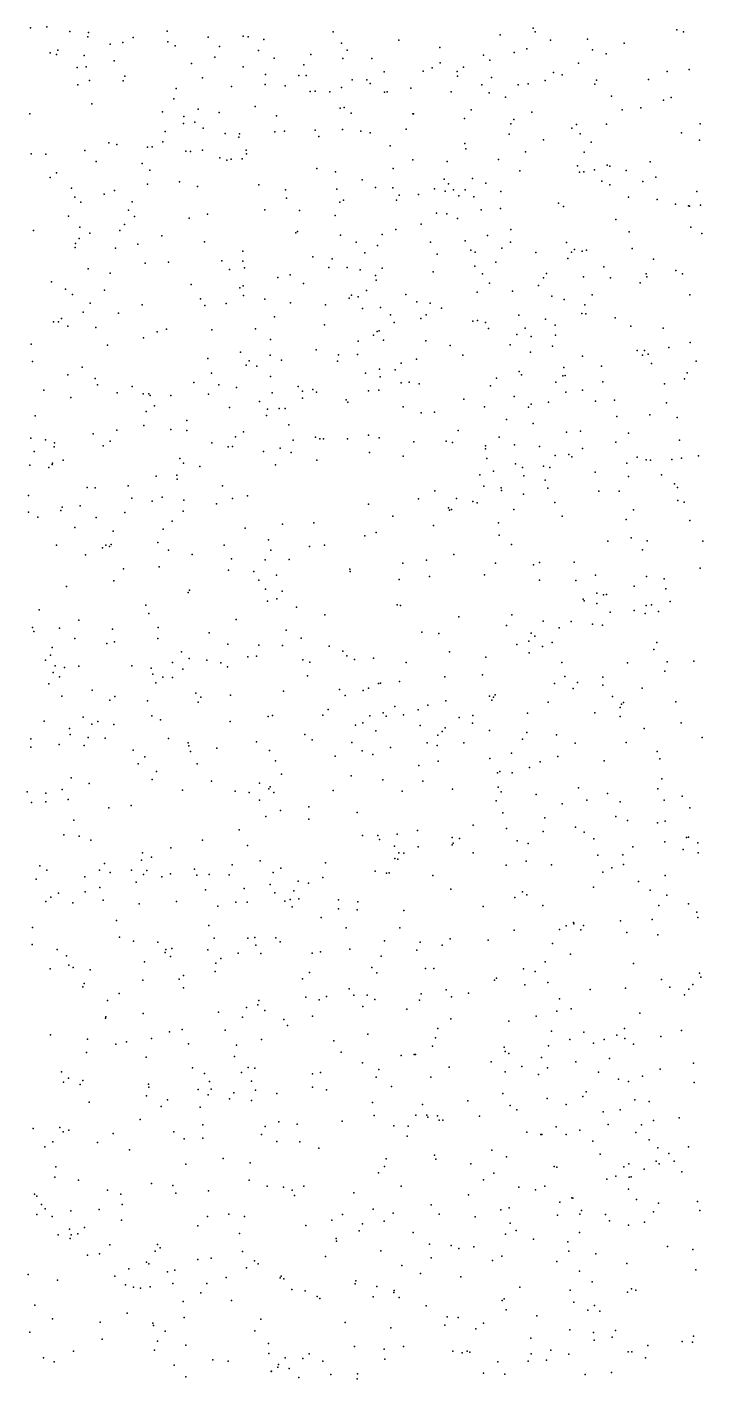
# Model space of a CAD drawing. Extents: x 2 to 99999, y 0 to 49999.
# Drawn here: x 81251 to 87499, y 37493 to 49988 of the extents above; entities that cross this region are included whole.
import ezdxf

# ---------------------------------------------------------------- set-up
doc = ezdxf.new("R2010")
doc.units = 0
doc.header["$MEASUREMENT"] = 0
doc.layers.add('points', color=50, linetype='Continuous')

msp = doc.modelspace()

# ---------------------------------------------------------------- linework, layer by layer
at = {"layer": 'points', "color": 3}
for p in [(81284, 49979, 79), (81435, 49988, 69), (81645, 49947, 20), (81813, 49897, 73), (81819, 49936, 66), (82232, 49891, 79), (82545, 49950, 33), (82926, 49895, 77), (83249, 49904, 47), (83294, 49896, 17), (83441, 49872, 94), (84080, 49943, 0), (84687, 49867, 36), (85624, 49916, 13), (85929, 49976, 78), (85949, 49943, 20), (86089, 49867, 95), (86432, 49875, 78), (87256, 49961, 95), (87320, 49943, 66), (81464, 49748, 79), (81524, 49734, 56), (81535, 49774, 76), (82020, 49830, 18), (82137, 49846, 16), (82552, 49850, 69), (82620, 49813, 64), (83031, 49809, 18), (83390, 49772, 29), (83873, 49735, 81), (84157, 49838, 22), (84209, 49774, 0), (85066, 49797, 41), (85754, 49753, 90), (85870, 49787, 94), (86479, 49778, 26), (86603, 49740, 54), (86772, 49837, 10), (81715, 49615, 40), (81780, 49725, 96), (81798, 49619, 55), (82057, 49675, 40), (82771, 49651, 21), (82988, 49709, 82), (83250, 49619, 14), (83534, 49701, 7), (83808, 49639, 16), (84169, 49697, 3), (84438, 49696, 36), (84995, 49611, 16), (85070, 49656, 13), (85286, 49616, 55), (85471, 49727, 36), (85528, 49682, 66), (86350, 49653, 56), (81829, 49492, 60), (82138, 49489, 1), (82156, 49532, 89), (82873, 49519, 3), (83454, 49549, 86), (83762, 49541, 37), (83831, 49539, 95), (84255, 49500, 84), (84393, 49499, 21), (84552, 49574, 59), (84912, 49580, 40), (85227, 49578, 87), (85229, 49532, 59), (85544, 49520, 91), (86039, 49492, 62), (86116, 49567, 75), (86196, 49545, 74), (86516, 49497, 30), (86997, 49502, 78), (87168, 49576, 21), (87373, 49596, 86), (81719, 49453, 58), (82630, 49421, 92), (83142, 49438, 30), (83451, 49455, 94), (83638, 49445, 16), (83867, 49391, 75), (83914, 49396, 1), (84049, 49390, 58), (84159, 49428, 79), (84424, 49467, 31), (84554, 49387, 18), (84581, 49388, 77), (84800, 49423, 65), (85171, 49389, 95), (85455, 49452, 82), (85523, 49381, 98), (85792, 49452, 3), (85884, 49464, 29), (86500, 49460, 89), (81849, 49279, 53), (82609, 49323, 74), (82834, 49230, 16), (83360, 49252, 87), (84145, 49239, 1), (84181, 49245, 17), (85673, 49339, 85), (86654, 49350, 48), (86924, 49241, 13), (87134, 49312, 65), (87204, 49337, 21), (81276, 49186, 12), (82502, 49204, 51), (82701, 49162, 37), (82803, 49107, 32), (83026, 49198, 10), (83557, 49167, 17), (84246, 49193, 91), (84817, 49184, 48), (84822, 49185, 47), (85294, 49141, 17), (85356, 49222, 51), (85752, 49132, 2), (85916, 49202, 45), (86753, 49222, 63), (82528, 49022, 11), (82698, 49095, 99), (82880, 49054, 4), (83083, 49005, 66), (83216, 49002, 91), (83542, 49019, 37), (83630, 49024, 39), (83915, 49034, 12), (84166, 49041, 48), (84336, 49025, 71), (84423, 49010, 8), (84754, 49045, 70), (85709, 48998, 55), (85722, 49093, 17), (86287, 49053, 6), (86330, 49088, 23), (86365, 49000, 36), (86608, 49089, 20), (87300, 49010, 4), (87472, 49094, 29), (82006, 48917, 19), (82080, 48903, 92), (82365, 48877, 30), (82407, 48881, 23), (82505, 48927, 34), (83210, 48969, 24), (83949, 48975, 35), (84608, 48889, 4), (85297, 48911, 87), (85306, 48862, 84), (86024, 48944, 67), (86467, 48925, 54), (87468, 48943, 16), (81289, 48815, 99), (81423, 48813, 23), (81785, 48847, 25), (81889, 48746, 50), (82718, 48840, 99), (82761, 48838, 38), (82874, 48849, 48), (83032, 48780, 93), (83097, 48758, 5), (83137, 48765, 55), (83240, 48769, 54), (83277, 48849, 39), (83279, 48816, 34), (84818, 48760, 93), (85134, 48744, 62), (85610, 48763, 95), (85858, 48833, 47), (86402, 48831, 84), (87011, 48742, 65), (81524, 48639, 3), (82316, 48725, 86), (82387, 48664, 48), (83931, 48679, 68), (84103, 48649, 22), (84634, 48679, 90), (85805, 48659, 43), (86339, 48706, 67), (86359, 48647, 52), (86397, 48649, 40), (86496, 48669, 1), (86613, 48711, 57), (86638, 48702, 36), (86790, 48663, 12), (81464, 48597, 89), (81662, 48499, 38), (82060, 48478, 99), (82363, 48535, 21), (82661, 48557, 61), (82825, 48515, 49), (83393, 48530, 90), (83640, 48483, 19), (84113, 48488, 97), (84350, 48574, 51), (84472, 48506, 42), (84632, 48500, 18), (85017, 48492, 43), (85107, 48581, 75), (85147, 48539, 23), (85192, 48482, 27), (85302, 48484, 38), (85368, 48587, 53), (85492, 48545, 64), (86565, 48563, 100), (86639, 48528, 34), (86943, 48560, 95), (87062, 48601, 36), (81694, 48415, 43), (81747, 48368, 55), (81963, 48444, 45), (82224, 48371, 76), (83649, 48407, 48), (84141, 48370, 7), (84177, 48389, 92), (84665, 48386, 89), (84690, 48435, 15), (84870, 48440, 48), (85115, 48471, 36), (85243, 48428, 49), (85382, 48417, 41), (85631, 48467, 63), (86163, 48360, 63), (86811, 48415, 61), (87075, 48394, 64), (87441, 48469, 51), (81634, 48239, 31), (82189, 48295, 45), (82244, 48238, 48), (82918, 48258, 35), (83449, 48299, 47), (83770, 48291, 53), (84099, 48245, 47), (85036, 48266, 30), (85131, 48260, 92), (85450, 48298, 46), (85628, 48311, 49), (86211, 48329, 15), (87244, 48350, 74), (87365, 48336, 21), (87375, 48332, 21), (87475, 48340, 62), (81312, 48108, 37), (81739, 48137, 87), (82109, 48108, 55), (82151, 48163, 57), (82749, 48220, 59), (84660, 48115, 91), (84894, 48165, 15), (85231, 48219, 5), (85724, 48116, 80), (86695, 48210, 75), (87386, 48137, 48), (81699, 47988, 71), (81733, 48034, 29), (81831, 48084, 0), (82274, 47981, 66), (82498, 48058, 100), (82890, 48003, 70), (83735, 48087, 59), (83752, 48097, 91), (84147, 48064, 39), (84294, 48000, 47), (84533, 48071, 93), (84980, 48000, 55), (85300, 48011, 74), (85507, 48061, 50), (85719, 48000, 85), (86238, 47997, 37), (86818, 48094, 65), (87488, 48080, 85), (81695, 47950, 90), (82068, 47945, 42), (83247, 47916, 5), (83893, 47865, 66), (84372, 47902, 72), (84491, 47968, 61), (85041, 47889, 17), (85353, 47926, 11), (85393, 47908, 15), (85641, 47943, 84), (85954, 47905, 47), (86284, 47907, 61), (86311, 47933, 95), (86383, 47916, 9), (86421, 47926, 41), (86845, 47942, 14), (81817, 47754, 64), (82343, 47804, 50), (82559, 47816, 28), (83052, 47828, 58), (83122, 47747, 6), (83247, 47824, 56), (83261, 47763, 2), (84040, 47764, 44), (84071, 47844, 66), (84209, 47765, 11), (84331, 47745, 33), (84535, 47758, 79), (85391, 47777, 55), (85583, 47816, 54), (86250, 47849, 69), (86582, 47770, 69), (87043, 47841, 65), (87248, 47737, 0), (81476, 47632, 33), (82018, 47714, 17), (82767, 47609, 88), (83568, 47673, 87), (83682, 47696, 41), (83805, 47616, 30), (84473, 47690, 80), (84478, 47647, 45), (85006, 47725, 84), (85461, 47708, 49), (85525, 47620, 58), (86026, 47671, 31), (86052, 47711, 22), (86395, 47678, 89), (86644, 47670, 92), (86919, 47622, 81), (86973, 47707, 64), (86979, 47680, 63), (87311, 47706, 57), (81607, 47565, 33), (81671, 47516, 42), (81966, 47556, 16), (83219, 47576, 91), (83250, 47596, 76), (83251, 47506, 80), (84229, 47483, 27), (84251, 47510, 29), (84311, 47493, 10), (84389, 47554, 1), (84751, 47516, 46), (85413, 47538, 20), (85737, 47545, 98), (85980, 47598, 55), (86101, 47500, 20), (86476, 47514, 84), (87379, 47514, 87), (81833, 47436, 75), (82314, 47421, 69), (82853, 47476, 62), (82893, 47415, 50), (83090, 47432, 96), (83448, 47474, 22), (83686, 47439, 84), (84011, 47419, 34), (84353, 47386, 41), (84517, 47395, 48), (84853, 47447, 8), (84976, 47436, 27), (85083, 47388, 88), (86217, 47471, 59), (86406, 47419, 86), (81495, 47263, 59), (81543, 47263, 98), (81569, 47293, 15), (81770, 47351, 59), (82097, 47344, 41), (83539, 47310, 15), (83999, 47234, 35), (84610, 47329, 98), (84645, 47257, 53), (84892, 47294, 62), (84940, 47329, 87), (85371, 47270, 75), (85414, 47275, 36), (85490, 47258, 36), (85797, 47325, 95), (86042, 47289, 48), (86133, 47232, 66), (86380, 47339, 19), (86416, 47337, 62), (86687, 47300, 35), (81628, 47222, 97), (81887, 47212, 49), (82328, 47115, 72), (82453, 47172, 67), (82539, 47196, 40), (82958, 47190, 62), (83362, 47199, 85), (84455, 47141, 31), (84488, 47175, 98), (84507, 47179, 2), (85516, 47200, 34), (85777, 47146, 8), (85857, 47206, 41), (85911, 47128, 63), (86135, 47140, 43), (86831, 47223, 78), (87132, 47205, 43), (81288, 47056, 74), (81995, 47046, 71), (83225, 46983, 31), (83500, 47099, 88), (83923, 47003, 76), (84313, 47084, 42), (84546, 47095, 70), (84937, 47089, 99), (85163, 47044, 2), (85716, 47049, 3), (85905, 46984, 28), (86109, 47037, 49), (86892, 46997, 72), (86958, 46998, 25), (87185, 47027, 96), (87382, 47071, 72), (81302, 46895, 2), (82923, 46923, 66), (83277, 46864, 95), (83305, 46903, 74), (83498, 46954, 15), (83603, 46909, 49), (84120, 46901, 70), (84130, 46959, 38), (84306, 46962, 25), (84709, 46881, 95), (84851, 46918, 89), (85278, 46956, 95), (86385, 46946, 80), (86560, 46854, 36), (86941, 46954, 20), (86994, 46965, 36), (87024, 46878, 18), (87437, 46899, 75), (81629, 46772, 67), (81761, 46845, 100), (81881, 46740, 81), (82957, 46789, 83), (83374, 46853, 38), (83500, 46757, 66), (84378, 46788, 81), (84509, 46827, 12), (84515, 46755, 2), (84654, 46818, 24), (85591, 46743, 25), (85800, 46805, 60), (85821, 46774, 36), (86205, 46765, 0), (86214, 46842, 75), (86225, 46767, 28), (87329, 46736, 97), (87352, 46793, 73), (81407, 46632, 39), (81902, 46682, 16), (82083, 46606, 35), (82224, 46665, 37), (82792, 46703, 33), (83023, 46680, 60), (83186, 46657, 30), (83516, 46606, 5), (83758, 46664, 99), (83797, 46621, 39), (83892, 46638, 58), (83927, 46613, 87), (84408, 46624, 97), (84504, 46633, 41), (84709, 46698, 93), (84782, 46706, 14), (84875, 46690, 68), (85536, 46673, 63), (86139, 46706, 81), (86230, 46613, 3), (86384, 46633, 26), (86572, 46709, 28), (87144, 46689, 2), (81655, 46565, 68), (82325, 46598, 66), (82377, 46599, 47), (82388, 46581, 78), (82430, 46486, 53), (82579, 46582, 33), (82928, 46595, 79), (83399, 46527, 43), (83796, 46558, 1), (84201, 46542, 28), (84217, 46520, 6), (85287, 46549, 94), (85755, 46574, 56), (85910, 46503, 77), (86072, 46522, 42), (86506, 46531, 52), (86681, 46538, 43), (87162, 46514, 66), (81326, 46393, 18), (82352, 46435, 7), (83122, 46472, 9), (83463, 46398, 95), (83473, 46456, 38), (83582, 46461, 29), (83638, 46461, 12), (84728, 46476, 57), (84894, 46421, 70), (85017, 46427, 81), (85479, 46479, 74), (85684, 46360, 77), (85887, 46474, 66), (86704, 46389, 82), (87007, 46404, 21), (87261, 46379, 79), (82082, 46262, 96), (82330, 46306, 36), (82580, 46269, 85), (82728, 46352, 96), (82729, 46260, 68), (83251, 46246, 54), (83671, 46311, 61), (85236, 46260, 29), (85929, 46324, 30), (86238, 46243, 93), (86366, 46253, 10), (86812, 46234, 42), (81286, 46188, 21), (81422, 46173, 31), (81500, 46109, 30), (81506, 46146, 43), (81863, 46227, 33), (81956, 46116, 20), (82019, 46161, 9), (82958, 46146, 45), (83109, 46109, 71), (83151, 46112, 96), (83179, 46201, 44), (83710, 46168, 99), (83918, 46197, 87), (83958, 46181, 78), (83992, 46181, 42), (84214, 46181, 10), (84406, 46217, 73), (84507, 46192, 57), (84825, 46153, 98), (85126, 46159, 12), (85183, 46147, 38), (85490, 46118, 43), (85614, 46198, 83), (85756, 46125, 96), (85987, 46110, 35), (86693, 46150, 9), (87283, 46168, 87), (81316, 46064, 72), (81585, 45984, 16), (82664, 46001, 74), (83437, 46066, 99), (83591, 46096, 98), (83693, 46054, 45), (83930, 45984, 28), (84416, 46054, 78), (84729, 46023, 67), (85489, 46088, 76), (85502, 46001, 88), (86132, 46029, 83), (86260, 46036, 19), (86288, 46016, 98), (86384, 46092, 63), (86890, 46012, 4), (86974, 45988, 80), (87013, 45985, 96), (87210, 45990, 85), (87300, 46004, 46), (87459, 46024, 30), (81276, 45937, 91), (81451, 45918, 65), (81484, 45945, 38), (81485, 45958, 31), (82696, 45957, 64), (82848, 45926, 93), (83547, 45941, 86), (85562, 45884, 49), (85766, 45951, 99), (85832, 45918, 58), (86024, 45928, 47), (86083, 45916, 28), (86502, 45875, 47), (86795, 45958, 60), (81807, 45731, 92), (81880, 45730, 62), (82185, 45748, 5), (82443, 45838, 63), (82634, 45845, 3), (82640, 45808, 31), (83057, 45746, 35), (85437, 45850, 69), (85474, 45744, 69), (85633, 45729, 8), (85843, 45840, 43), (86039, 45799, 16), (86811, 45834, 97), (87116, 45849, 38), (87235, 45765, 11), (87264, 45733, 90), (81264, 45657, 9), (82220, 45632, 32), (82407, 45607, 43), (82499, 45643, 72), (82701, 45616, 22), (83149, 45629, 78), (83288, 45654, 94), (84870, 45626, 32), (85020, 45701, 29), (85221, 45630, 76), (85638, 45703, 62), (85841, 45671, 35), (86064, 45727, 57), (86535, 45698, 48), (86724, 45697, 28), (87266, 45611, 36), (81265, 45504, 64), (81562, 45520, 56), (81576, 45549, 91), (81742, 45564, 67), (82155, 45501, 32), (82693, 45514, 46), (83002, 45580, 29), (84407, 45578, 25), (85147, 45544, 21), (85156, 45524, 3), (85175, 45528, 71), (85371, 45603, 73), (85411, 45591, 86), (85751, 45528, 1), (86129, 45592, 86), (86858, 45527, 98), (87325, 45595, 13), (81351, 45457, 38), (81692, 45362, 74), (81890, 45454, 84), (82592, 45421, 92), (83267, 45355, 55), (83611, 45392, 44), (83901, 45407, 53), (84633, 45468, 6), (85008, 45381, 69), (85608, 45404, 80), (86197, 45467, 59), (86788, 45437, 44), (87379, 45426, 67), (82048, 45327, 55), (82510, 45347, 61), (83484, 45249, 61), (84372, 45285, 63), (84477, 45316, 7), (85615, 45292, 1), (86619, 45236, 4), (86834, 45267, 24), (86984, 45239, 15), (87499, 45237, 22), (81523, 45198, 45), (81792, 45109, 29), (81947, 45174, 54), (81980, 45200, 100), (82013, 45188, 61), (82028, 45206, 70), (82459, 45223, 52), (82558, 45153, 90), (82778, 45113, 65), (83072, 45199, 5), (83503, 45154, 74), (83862, 45188, 95), (84002, 45199, 96), (85197, 45114, 36), (85729, 45206, 7), (86941, 45156, 28), (82141, 44981, 10), (82473, 45000, 32), (83140, 45073, 57), (83453, 45063, 81), (83675, 45067, 35), (84725, 45033, 45), (84943, 45059, 59), (85581, 45034, 51), (85934, 45018, 13), (85988, 45039, 72), (86309, 45041, 76), (87472, 44985, 18), (82052, 44869, 75), (83114, 44967, 29), (83347, 44956, 54), (83394, 44877, 36), (83557, 44921, 91), (84234, 44977, 85), (84239, 44956, 89), (84691, 44882, 51), (84970, 44911, 76), (85481, 44926, 17), (85987, 44876, 36), (86324, 44873, 93), (86506, 44922, 39), (86977, 44909, 67), (87141, 44888, 36), (81615, 44818, 20), (82741, 44761, 52), (82753, 44784, 80), (83456, 44791, 39), (83456, 44791, 79), (83608, 44773, 37), (86518, 44754, 25), (86580, 44739, 48), (86608, 44744, 99), (86864, 44820, 91), (87156, 44795, 50), (82350, 44644, 28), (83473, 44680, 4), (83559, 44702, 60), (83741, 44625, 49), (84672, 44647, 70), (84702, 44643, 99), (86392, 44699, 61), (86400, 44685, 48), (86518, 44660, 40), (86973, 44642, 61), (87024, 44648, 56), (87196, 44677, 96), (81363, 44601, 6), (81730, 44507, 7), (82378, 44568, 81), (83185, 44511, 97), (84003, 44556, 51), (85241, 44537, 16), (85732, 44556, 49), (86022, 44498, 15), (86281, 44495, 9), (86642, 44581, 79), (86862, 44596, 2), (86965, 44567, 93), (87089, 44586, 6), (81301, 44439, 55), (81314, 44400, 11), (81550, 44431, 56), (82041, 44422, 83), (82464, 44438, 72), (82935, 44388, 49), (83647, 44414, 65), (84899, 44395, 37), (85056, 44383, 60), (85684, 44457, 25), (85910, 44385, 4), (85944, 44357, 64), (86170, 44436, 88), (86479, 44470, 92), (86569, 44459, 39), (81482, 44252, 46), (81694, 44338, 95), (81988, 44291, 63), (82058, 44306, 52), (82461, 44335, 46), (83106, 44283, 8), (83395, 44274, 78), (83612, 44273, 11), (83786, 44340, 3), (84044, 44267, 88), (85779, 44282, 54), (85890, 44312, 32), (86016, 44262, 17), (86106, 44299, 43), (87046, 44236, 40), (87073, 44298, 11), (81422, 44137, 5), (81469, 44181, 98), (82594, 44116, 33), (82678, 44212, 64), (82749, 44151, 81), (82914, 44136, 61), (83042, 44111, 8), (83291, 44168, 36), (83371, 44174, 76), (83800, 44140, 53), (83864, 44118, 77), (84170, 44220, 51), (84206, 44176, 89), (84277, 44142, 46), (84453, 44156, 66), (84756, 44114, 6), (85155, 44213, 91), (85493, 44163, 57), (85891, 44203, 33), (86193, 44115, 25), (86800, 44113, 16), (87169, 44122, 65), (87415, 44126, 0), (81492, 44022, 70), (81512, 44084, 72), (81552, 43982, 79), (81598, 44069, 18), (81731, 44080, 92), (82220, 44085, 36), (82398, 44061, 26), (82414, 44007, 48), (82690, 44052, 67), (83104, 44074, 11), (83844, 43990, 72), (85114, 43982, 4), (85461, 44001, 19), (86222, 43985, 38), (87146, 44036, 50), (81451, 43916, 34), (81852, 43860, 75), (82442, 43927, 27), (82505, 43978, 84), (82596, 43977, 5), (84138, 43866, 80), (84359, 43857, 25), (84406, 43878, 64), (84500, 43920, 67), (84517, 43923, 48), (84693, 43939, 77), (86126, 43921, 74), (86299, 43875, 50), (86338, 43930, 47), (86574, 43905, 22), (86575, 43979, 25), (86936, 43876, 83), (81572, 43805, 94), (82017, 43767, 40), (82061, 43801, 7), (82365, 43759, 52), (82810, 43830, 9), (82834, 43747, 54), (82857, 43793, 69), (83133, 43812, 12), (83621, 43850, 53), (84191, 43811, 52), (85123, 43761, 9), (85525, 43805, 70), (85547, 43768, 35), (85564, 43795, 90), (85579, 43816, 10), (86069, 43748, 10), (86664, 43801, 8), (86763, 43746, 58), (87248, 43751, 48), (81771, 43610, 81), (82405, 43621, 47), (83481, 43617, 27), (83520, 43626, 96), (83985, 43629, 57), (84033, 43679, 63), (84419, 43622, 60), (84543, 43651, 60), (84572, 43619, 47), (84652, 43709, 71), (84732, 43630, 38), (84865, 43676, 63), (84955, 43720, 98), (85244, 43605, 52), (85371, 43626, 28), (85876, 43646, 31), (86499, 43648, 84), (86733, 43615, 65), (86734, 43699, 49), (86745, 43729, 66), (81410, 43574, 37), (81642, 43506, 82), (81850, 43546, 86), (81904, 43570, 43), (82054, 43541, 28), (82486, 43585, 82), (83128, 43570, 23), (84287, 43536, 30), (84355, 43557, 95), (84476, 43483, 86), (84886, 43531, 59), (85115, 43512, 87), (85369, 43555, 69), (85527, 43485, 11), (86955, 43504, 31), (87297, 43558, 45), (81286, 43409, 69), (81549, 43356, 78), (81650, 43450, 37), (81816, 43420, 7), (81972, 43414, 20), (82559, 43413, 43), (82741, 43372, 97), (83371, 43380, 77), (83818, 43450, 36), (83885, 43401, 36), (84254, 43375, 98), (84949, 43371, 52), (85048, 43444, 52), (85087, 43476, 87), (85290, 43372, 56), (85831, 43407, 74), (85872, 43468, 44), (86145, 43447, 2), (86319, 43369, 97), (86789, 43376, 8), (87492, 43421, 90), (81285, 43332, 77), (81778, 43349, 33), (82233, 43305, 80), (82339, 43242, 50), (82745, 43344, 94), (82763, 43292, 6), (83004, 43324, 47), (83493, 43300, 75), (84098, 43249, 13), (84350, 43298, 40), (84448, 43263, 91), (84612, 43329, 23), (85041, 43347, 29), (85730, 43276, 99), (86157, 43246, 70), (87075, 43291, 66), (82279, 43177, 87), (82446, 43106, 30), (82823, 43179, 2), (83549, 43206, 98), (84872, 43163, 64), (85051, 43204, 61), (85528, 43227, 3), (85621, 43107, 9), (85895, 43145, 48), (85995, 43198, 79), (86587, 43205, 46), (87099, 43225, 26), (81658, 43049, 20), (81826, 42997, 18), (82407, 43034, 62), (82955, 43019, 26), (83400, 43001, 4), (83602, 43084, 76), (84246, 43067, 15), (84539, 43031, 14), (84908, 43017, 34), (85599, 43096, 37), (85734, 43094, 55), (87118, 43041, 14), (81251, 42919, 4), (81425, 42906, 17), (81576, 42942, 57), (82689, 42934, 79), (83174, 42925, 73), (83305, 42913, 61), (83485, 42946, 35), (83498, 42967, 92), (83531, 42912, 13), (84081, 42933, 12), (84719, 42926, 52), (85183, 42943, 14), (85606, 42961, 59), (85635, 42920, 54), (85957, 42896, 92), (86347, 42956, 32), (86618, 42903, 79), (87082, 42946, 63), (87308, 42880, 85), (81293, 42820, 84), (81425, 42827, 52), (81631, 42847, 80), (82007, 42770, 32), (82213, 42794, 55), (83399, 42841, 61), (83593, 42746, 24), (83857, 42782, 48), (85588, 42835, 19), (86199, 42808, 30), (86427, 42841, 87), (86733, 42828, 19), (87141, 42843, 78), (87378, 42770, 74), (81682, 42657, 68), (83457, 42691, 84), (83857, 42667, 58), (84302, 42729, 68), (85374, 42611, 63), (85648, 42725, 4), (86038, 42679, 42), (86695, 42690, 63), (86802, 42653, 20), (87079, 42632, 88), (87151, 42648, 75), (81592, 42521, 30), (81733, 42511, 45), (83211, 42567, 78), (84352, 42515, 100), (84493, 42517, 23), (84672, 42529, 82), (84861, 42561, 5), (85180, 42498, 74), (85249, 42488, 48), (85684, 42580, 33), (86021, 42552, 9), (86321, 42592, 84), (86402, 42548, 95), (86490, 42485, 31), (87347, 42496, 26), (87366, 42500, 90), (81842, 42473, 0), (82318, 42356, 4), (82579, 42403, 88), (82873, 42472, 6), (83290, 42424, 46), (84510, 42480, 89), (84648, 42416, 35), (84865, 42411, 74), (85180, 42430, 83), (85191, 42444, 0), (85376, 42356, 69), (85783, 42467, 9), (85883, 42441, 41), (86852, 42410, 66), (87146, 42456, 37), (87315, 42386, 33), (87453, 42449, 27), (87454, 42357, 82), (81369, 42234, 95), (81967, 42257, 1), (82308, 42288, 63), (82402, 42316, 33), (83147, 42246, 24), (83405, 42283, 96), (84011, 42263, 78), (84652, 42304, 32), (84678, 42297, 80), (84687, 42356, 16), (84735, 42354, 75), (85679, 42243, 81), (85865, 42279, 64), (86098, 42246, 30), (86527, 42335, 28), (86757, 42337, 85), (86764, 42248, 31), (81335, 42111, 41), (81435, 42194, 24), (81786, 42135, 66), (81921, 42194, 27), (82018, 42175, 68), (82215, 42196, 38), (82327, 42155, 35), (82357, 42191, 26), (82496, 42135, 52), (82577, 42163, 3), (82800, 42204, 81), (82820, 42148, 54), (82935, 42154, 41), (83118, 42152, 41), (83526, 42173, 33), (83597, 42214, 18), (83985, 42128, 76), (84469, 42185, 90), (84574, 42168, 33), (84597, 42172, 87), (85001, 42145, 39), (86574, 42176, 51), (86658, 42218, 67), (87149, 42145, 48), (81542, 41984, 88), (81787, 41995, 34), (81923, 42036, 87), (82259, 42086, 4), (82900, 42014, 43), (83258, 42025, 37), (83498, 42062, 86), (83540, 41986, 36), (83717, 42004, 86), (83758, 42093, 86), (83853, 42076, 35), (85168, 42019, 25), (85830, 41995, 99), (86488, 42038, 78), (86902, 42092, 63), (87012, 42012, 3), (81423, 41907, 40), (81471, 41945, 50), (81673, 41893, 42), (81955, 41918, 42), (82288, 41884, 27), (82631, 41905, 91), (83014, 41862, 4), (83182, 41901, 50), (83285, 41900, 99), (83633, 41909, 25), (83684, 41924, 75), (83764, 41929, 34), (84129, 41921, 95), (84309, 41902, 24), (85468, 41861, 36), (85761, 41943, 54), (85871, 41968, 48), (86020, 41869, 76), (87092, 41870, 98), (87165, 41965, 63), (87364, 41884, 59), (82077, 41731, 72), (83702, 41856, 86), (83971, 41757, 13), (84130, 41837, 1), (84303, 41830, 45), (84734, 41824, 65), (87028, 41739, 83), (87441, 41807, 47), (87451, 41757, 26), (81300, 41667, 55), (82932, 41685, 8), (84201, 41662, 66), (84698, 41661, 90), (85753, 41640, 1), (86173, 41646, 37), (86234, 41682, 40), (86301, 41711, 34), (86305, 41699, 60), (86371, 41643, 57), (86394, 41684, 28), (86737, 41726, 45), (86796, 41620, 18), (81299, 41510, 4), (82105, 41577, 31), (82235, 41538, 36), (82460, 41530, 40), (82982, 41568, 80), (83291, 41568, 47), (83356, 41574, 33), (83365, 41503, 50), (83550, 41570, 63), (83591, 41534, 32), (84556, 41543, 12), (84885, 41530, 23), (85087, 41501, 91), (85162, 41560, 96), (85512, 41548, 89), (86108, 41517, 35), (87081, 41599, 9), (81528, 41463, 100), (81617, 41404, 78), (82529, 41436, 90), (82534, 41461, 16), (82576, 41397, 38), (82588, 41471, 4), (82921, 41458, 9), (83043, 41378, 17), (83202, 41429, 40), (83413, 41426, 46), (83888, 41428, 63), (83963, 41440, 28), (84236, 41464, 90), (84523, 41402, 3), (84855, 41457, 36), (86274, 41418, 86), (81464, 41283, 1), (81636, 41318, 97), (81678, 41297, 50), (81833, 41275, 5), (82338, 41348, 40), (82991, 41259, 67), (82996, 41336, 64), (83863, 41249, 27), (84438, 41297, 64), (84485, 41247, 31), (84933, 41287, 99), (85012, 41287, 61), (85841, 41284, 8), (85947, 41260, 71), (86039, 41349, 96), (86858, 41332, 18), (87468, 41245, 59), (81765, 41116, 59), (81779, 41149, 63), (82320, 41180, 8), (82657, 41187, 66), (82696, 41108, 80), (82697, 41223, 71), (83796, 41192, 20), (85572, 41179, 85), (85589, 41197, 6), (85851, 41136, 43), (86065, 41158, 96), (87116, 41185, 94), (87192, 41115, 72), (87404, 41138, 39), (87480, 41206, 99), (81994, 40992, 65), (82101, 41056, 20), (83392, 40992, 90), (83827, 41022, 8), (83952, 40997, 28), (84018, 41027, 4), (84229, 41099, 45), (84272, 41041, 46), (84394, 41039, 91), (84466, 41000, 49), (84880, 40994, 35), (84894, 41051, 86), (85125, 41088, 48), (85176, 41025, 75), (85333, 41060, 39), (86172, 41006, 70), (86455, 41093, 0), (86783, 41105, 56), (87328, 41043, 45), (87368, 41096, 90), (82323, 40871, 89), (83021, 40883, 80), (83278, 40927, 47), (83384, 40951, 56), (83448, 40898, 33), (84355, 40936, 65), (84762, 40910, 58), (86148, 40892, 44), (86281, 40915, 9), (86915, 40875, 33), (81977, 40829, 63), (81979, 40841, 96), (83242, 40836, 0), (83626, 40814, 97), (83659, 40760, 87), (83889, 40846, 20), (85169, 40823, 14), (85704, 40801, 14), (85957, 40846, 4), (86775, 40733, 63), (81468, 40673, 95), (81810, 40635, 12), (82169, 40610, 88), (82400, 40640, 83), (82567, 40700, 42), (82684, 40723, 3), (83083, 40718, 89), (83418, 40630, 64), (84087, 40617, 97), (84402, 40680, 0), (85028, 40646, 53), (85049, 40731, 12), (86098, 40709, 92), (86268, 40630, 64), (86398, 40699, 20), (86585, 40632, 82), (86704, 40669, 29), (86777, 40641, 45), (87111, 40658, 84), (87302, 40713, 86), (81800, 40509, 36), (82072, 40588, 12), (82742, 40591, 81), (83188, 40578, 21), (84154, 40514, 34), (84709, 40482, 51), (84829, 40491, 74), (84842, 40493, 75), (85000, 40570, 92), (85660, 40559, 40), (85672, 40519, 6), (85706, 40502, 37), (86070, 40571, 32), (86487, 40598, 23), (86856, 40587, 21), (82351, 40466, 38), (82779, 40368, 56), (83170, 40473, 2), (83294, 40373, 55), (83355, 40366, 47), (84352, 40414, 4), (85152, 40375, 99), (85542, 40425, 6), (85825, 40380, 34), (86007, 40463, 43), (86063, 40370, 66), (86324, 40425, 33), (86635, 40456, 92), (87103, 40357, 17), (87413, 40413, 27), (81570, 40331, 5), (81588, 40237, 65), (81634, 40274, 15), (81768, 40253, 95), (82891, 40315, 20), (82937, 40243, 75), (83234, 40324, 70), (83325, 40244, 26), (83890, 40314, 79), (83965, 40324, 20), (84477, 40283, 43), (84503, 40352, 85), (84982, 40281, 10), (85672, 40332, 28), (85979, 40308, 10), (86533, 40329, 0), (86717, 40265, 48), (86812, 40241, 77), (86940, 40291, 67), (87419, 40233, 29), (81741, 40216, 41), (82354, 40109, 55), (82373, 40218, 30), (82376, 40191, 82), (82833, 40167, 17), (82924, 40118, 63), (82954, 40170, 35), (83161, 40138, 4), (83363, 40161, 1), (83559, 40131, 64), (83889, 40189, 8), (84018, 40165, 75), (84619, 40195, 0), (85648, 40130, 46), (86420, 40146, 16), (81826, 40051, 18), (82491, 40011, 40), (82549, 40074, 70), (82852, 40005, 41), (83123, 40082, 69), (83325, 40068, 14), (84444, 40047, 62), (84905, 40031, 22), (85327, 40065, 92), (85716, 40019, 24), (86058, 40086, 98), (86236, 40029, 86), (86388, 40104, 85), (86735, 39982, 25), (86869, 40072, 31), (87002, 40057, 93), (82296, 39891, 67), (83577, 39870, 26), (84163, 39876, 81), (84459, 39929, 91), (84844, 39931, 61), (84947, 39932, 93), (84956, 39913, 87), (85044, 39926, 53), (85062, 39885, 19), (85093, 39885, 0), (85432, 39923, 88), (85779, 39980, 33), (86576, 39961, 38), (87042, 39881, 57), (87278, 39908, 49), (81308, 39807, 42), (81555, 39818, 3), (81585, 39777, 9), (81636, 39794, 18), (82047, 39762, 95), (82608, 39777, 83), (82875, 39843, 42), (83419, 39752, 58), (83451, 39827, 86), (83747, 39847, 63), (84640, 39832, 99), (84766, 39737, 1), (84775, 39830, 98), (85872, 39774, 70), (86000, 39753, 5), (86010, 39753, 79), (86141, 39824, 38), (86235, 39754, 26), (86360, 39792, 23), (86624, 39844, 58), (86879, 39770, 56), (86930, 39842, 11), (81416, 39640, 18), (81489, 39684, 79), (81901, 39680, 66), (82198, 39612, 19), (82702, 39712, 87), (82876, 39719, 58), (83560, 39689, 80), (83773, 39684, 32), (83948, 39625, 73), (86480, 39690, 93), (87001, 39702, 68), (87081, 39628, 59), (87364, 39639, 30), (83064, 39530, 18), (83314, 39491, 34), (84570, 39527, 99), (85017, 39562, 57), (85031, 39526, 46), (85546, 39607, 3), (85683, 39545, 24), (86548, 39571, 64), (86814, 39482, 88), (87065, 39505, 22), (87184, 39578, 19), (87233, 39505, 53), (81518, 39455, 52), (82718, 39478, 87), (84499, 39399, 51), (84554, 39457, 92), (85353, 39480, 36), (85567, 39395, 50), (86124, 39457, 59), (86149, 39452, 40), (86693, 39368, 58), (86768, 39455, 27), (86816, 39358, 52), (86835, 39362, 67), (86956, 39433, 97), (87094, 39482, 48), (87303, 39406, 5), (81509, 39357, 73), (81726, 39331, 44), (81995, 39239, 100), (82401, 39299, 37), (82598, 39281, 49), (82927, 39233, 72), (83305, 39331, 34), (83469, 39274, 99), (83620, 39266, 41), (83702, 39239, 49), (83811, 39275, 79), (84710, 39275, 50), (85469, 39334, 45), (85796, 39267, 23), (85950, 39241, 98), (86036, 39274, 16), (86610, 39341, 27), (86812, 39247, 47), (81320, 39200, 72), (81340, 39182, 33), (82117, 39201, 17), (82130, 39107, 98), (82626, 39211, 19), (83724, 39188, 69), (84273, 39214, 29), (85333, 39194, 46), (86175, 39126, 19), (86288, 39168, 12), (86295, 39165, 96), (86886, 39153, 74), (87087, 39118, 74), (87448, 39133, 63), (81342, 39012, 67), (81384, 39106, 54), (81418, 39065, 0), (81482, 38996, 29), (81657, 39046, 90), (81917, 39059, 4), (82920, 38995, 26), (83117, 39016, 38), (83261, 38996, 31), (84166, 39014, 27), (84449, 39063, 38), (84634, 39024, 80), (84988, 39101, 48), (85062, 39015, 63), (85394, 38991, 39), (85631, 39057, 71), (85707, 39076, 89), (86153, 39006, 8), (86362, 39016, 72), (86377, 39050, 78), (86597, 39013, 63), (87043, 39039, 11), (87470, 39050, 99), (81642, 38879, 75), (81783, 38893, 37), (82124, 38960, 92), (82830, 38908, 65), (83827, 38910, 50), (84069, 38962, 53), (84321, 38863, 19), (84351, 38928, 94), (84551, 38952, 38), (85716, 38932, 56), (85771, 38866, 29), (86635, 38955, 17), (86811, 38914, 44), (86960, 38942, 54), (81539, 38825, 89), (81648, 38790, 39), (81660, 38826, 40), (81721, 38833, 11), (82456, 38735, 70), (83216, 38839, 62), (84109, 38790, 41), (84110, 38768, 83), (84819, 38847, 97), (84972, 38739, 18), (85673, 38830, 32), (85934, 38784, 20), (86249, 38761, 57), (86359, 38848, 46), (81809, 38638, 17), (81921, 38651, 37), (82016, 38732, 15), (82435, 38673, 95), (82481, 38705, 82), (82954, 38610, 27), (83241, 38670, 80), (84010, 38625, 91), (84522, 38676, 67), (84987, 38612, 33), (85171, 38728, 32), (85242, 38700, 60), (85382, 38714, 83), (85640, 38628, 3), (86258, 38674, 47), (86509, 38651, 52), (87172, 38716, 15), (87405, 38691, 7), (82193, 38512, 38), (82355, 38573, 31), (82376, 38558, 37), (82550, 38483, 33), (82618, 38498, 1), (82829, 38597, 52), (83280, 38519, 20), (83353, 38585, 62), (83386, 38557, 85), (84714, 38542, 16), (85553, 38589, 11), (86147, 38578, 32), (86359, 38490, 73), (86795, 38561, 13), (87433, 38503, 6), (81261, 38459, 8), (81532, 38407, 88), (82062, 38443, 76), (82161, 38362, 83), (82598, 38376, 15), (82914, 38374, 45), (83092, 38432, 75), (83591, 38428, 98), (83599, 38442, 100), (83625, 38420, 57), (84284, 38371, 20), (84291, 38399, 6), (84889, 38469, 43), (85260, 38436, 11), (86475, 38392, 74), (82234, 38343, 76), (82299, 38331, 99), (82388, 38346, 96), (82856, 38290, 86), (83699, 38319, 35), (83823, 38309, 45), (83933, 38256, 57), (83958, 38238, 77), (84451, 38252, 52), (84483, 38348, 23), (84641, 38291, 51), (84645, 38312, 17), (84692, 38246, 61), (85662, 38235, 16), (85806, 38341, 15), (86272, 38313, 77), (86803, 38295, 86), (86837, 38325, 79), (86878, 38315, 40), (81322, 38176, 16), (82694, 38210, 95), (83141, 38219, 58), (84939, 38170, 97), (85644, 38218, 20), (85681, 38133, 79), (86306, 38202, 18), (86435, 38129, 2), (86497, 38171, 56), (86547, 38121, 88), (81487, 38048, 64), (81927, 38019, 5), (82175, 38102, 25), (82415, 38010, 75), (82420, 37988, 12), (82704, 38061, 18), (83413, 38047, 19), (84193, 38014, 84), (85113, 37991, 53), (85135, 38067, 58), (85236, 38061, 90), (85470, 38009, 71), (85962, 38077, 19), (81278, 37926, 17), (81944, 37860, 11), (82528, 37935, 58), (83355, 37939, 82), (84615, 37967, 96), (85398, 37957, 72), (85907, 37870, 15), (86268, 37947, 91), (86488, 37923, 70), (86660, 37878, 20), (86692, 37942, 57), (87413, 37890, 5), (81679, 37750, 49), (82428, 37759, 95), (82458, 37842, 70), (82719, 37805, 59), (83482, 37821, 23), (84277, 37792, 22), (84552, 37768, 79), (84730, 37793, 49), (85187, 37751, 78), (85273, 37734, 97), (85320, 37750, 33), (85343, 37741, 43), (86094, 37759, 50), (86492, 37852, 14), (86807, 37745, 37), (86842, 37745, 51), (86990, 37803, 70), (87307, 37838, 33), (87402, 37832, 100), (81403, 37687, 46), (81502, 37650, 11), (82610, 37620, 57), (82968, 37671, 79), (83110, 37659, 21), (83486, 37727, 47), (83574, 37626, 37), (83638, 37689, 75), (83800, 37681, 26), (83859, 37725, 18), (83985, 37658, 40), (84558, 37675, 54), (85602, 37653, 65), (85883, 37657, 65), (85910, 37725, 27), (86052, 37666, 15), (86260, 37722, 74), (86968, 37689, 49), (82718, 37513, 18), (83506, 37563, 99), (83511, 37564, 35), (83570, 37602, 82), (83675, 37589, 62), (83763, 37508, 40), (84058, 37534, 56), (84304, 37493, 78), (84306, 37540, 61), (85471, 37548, 72), (85666, 37539, 65), (86410, 37535, 29), (86653, 37554, 61)]:
    msp.add_point(p, dxfattribs=at)

doc.saveas('drawing.dxf')
